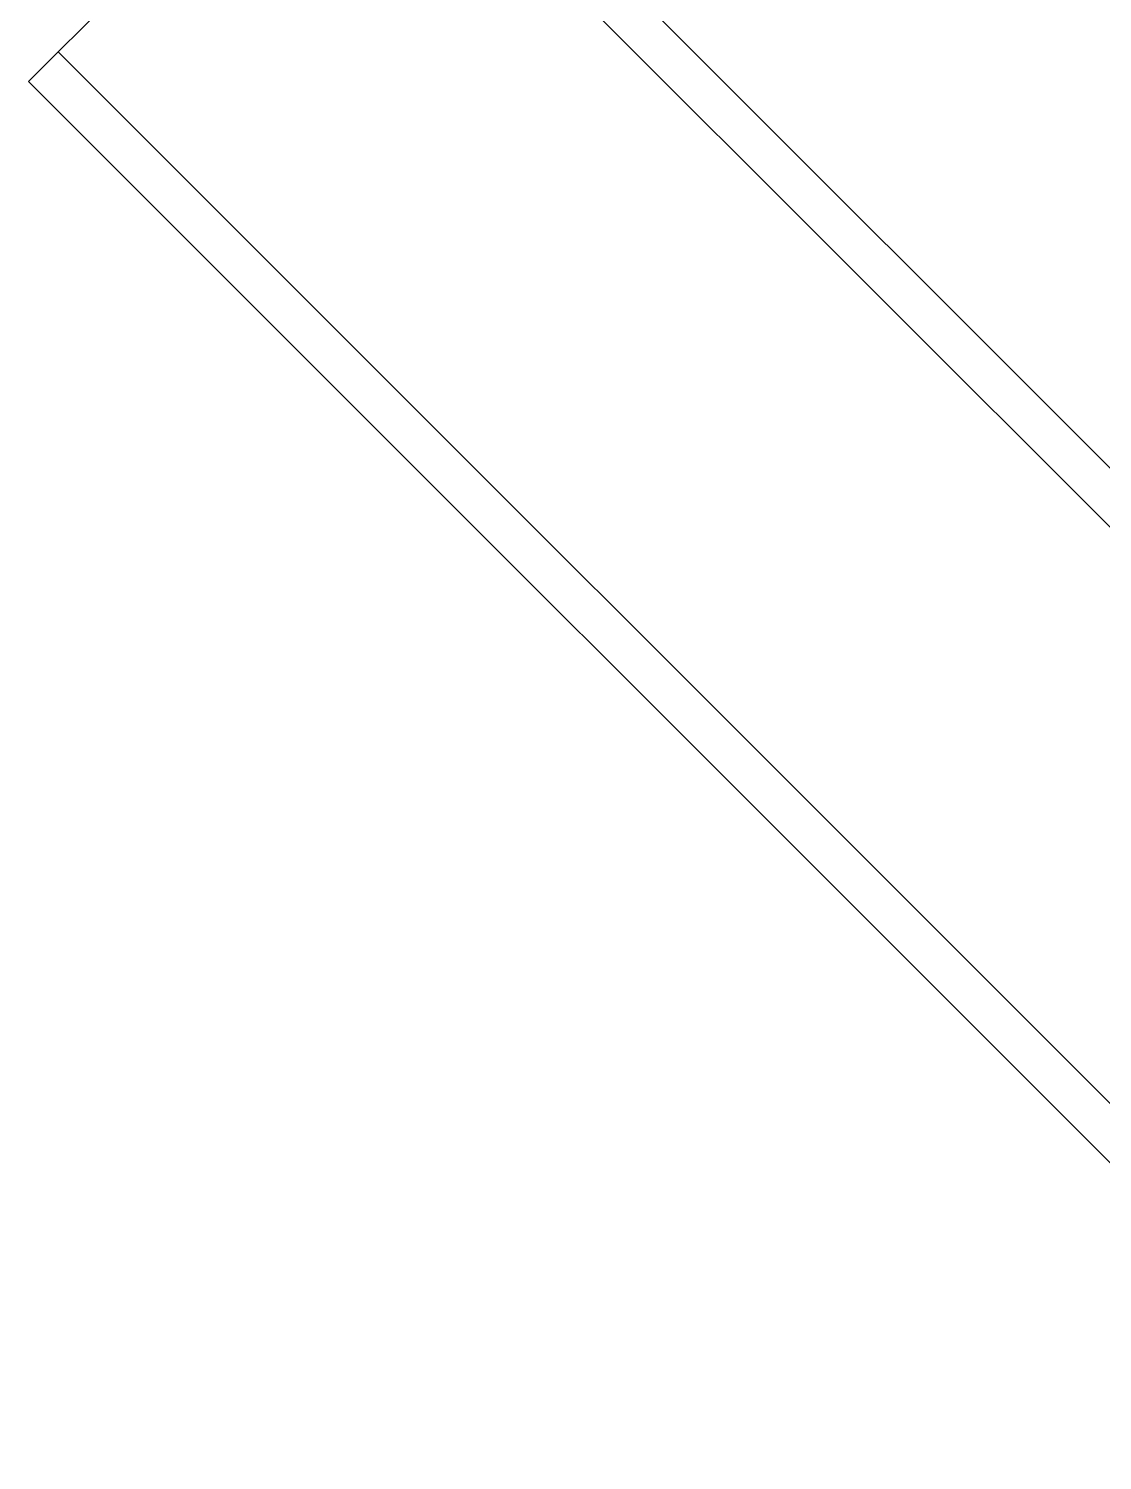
# Model space of a CAD drawing. Extents: x 4995099 to 5303443, y 4627657 to 4889583.
# Drawn here: x 5057681 to 5058597, y 4739283 to 4740505 of the extents above; entities that cross this region are included whole.
import ezdxf

# ---------------------------------------------------------------- set-up
doc = ezdxf.new("R2010")
doc.units = 0
doc.header["$LTSCALE"] = 1000
doc.header["$MEASUREMENT"] = 0
doc.layers.get('0').update_dxf_attribs({"color": 4, "linetype": 'CONTINUOUS'})

msp = doc.modelspace()

# ---------------------------------------------------------------- linework, layer by layer
for p, q in [((5057977.5, 4740755.8), (5057681.1, 4740459.4)), ((5061199, 4737534.2), (5057977.5, 4740755.8)), ((5061173.7, 4737508.9), (5057952.2, 4740730.5)), ((5060928, 4737263.1), (5057706.4, 4740484.7)), ((5060902.7, 4737237.8), (5057681.1, 4740459.4))]:
    msp.add_line(p, q)

doc.saveas('drawing.dxf')
